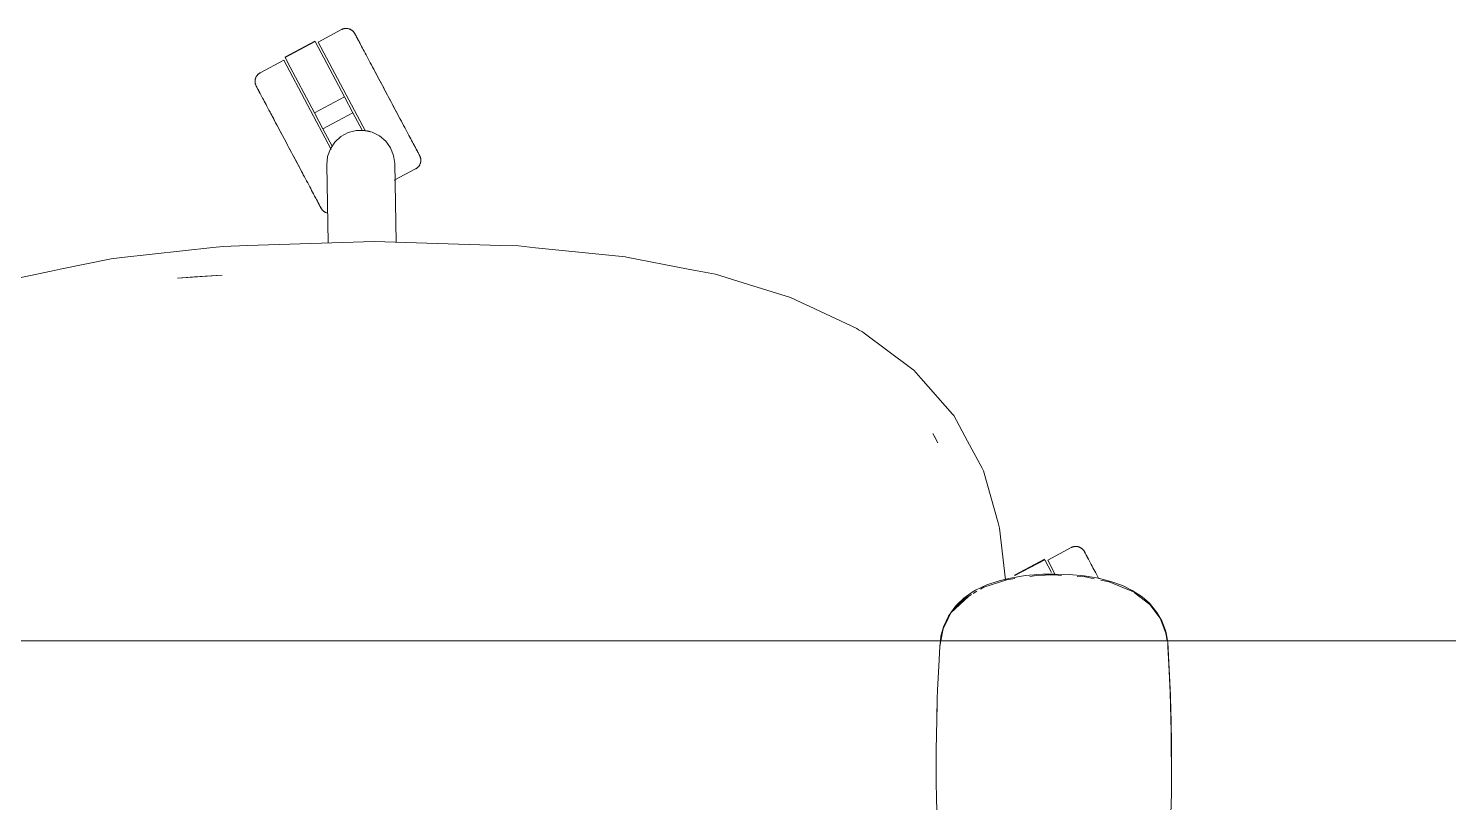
# Model space of a CAD drawing. Header units: millimetres. Extents: x 79795 to 317870, y -36033 to 97293.
# Drawn here: x 229534 to 230119, y 16989 to 17308 of the extents above; entities that cross this region are included whole.
import ezdxf

# ---------------------------------------------------------------- set-up
doc = ezdxf.new("R2010")
doc.units = ezdxf.units.MM
doc.header["$MEASUREMENT"] = 0
doc.layers.add('G-IMPT', color=8, linetype='CONTINUOUS', lineweight=9)
doc.layers.add('I-FURN', color=8, linetype='CONTINUOUS', lineweight=9)

msp = doc.modelspace()

# ---------------------------------------------------------------- linework, layer by layer
at = {"layer": 'G-IMPT'}
for p, q in [((229609.75, 17217.35), (229572.3, 17213.23)), ((229609.75, 17217.35), (229614.12, 17217.84)), ((229624.06, 17218.16), (229614.12, 17217.84)), ((229624.06, 17218.16), (229676.24, 17219.86)), ((229676.24, 17219.86), (229728.41, 17218.25)), ((229728.41, 17218.25), (229735.67, 17218.02)), ((229742.73, 17217.29), (229735.67, 17218.02)), ((229779.73, 17213.47), (229742.73, 17217.29)), ((229546.94, 17208.39), (229567.89, 17212.74)), ((229567.89, 17212.74), (229572.3, 17213.23)), ((229779.73, 17213.47), (229780.19, 17213.38)), ((229805.57, 17208.51), (229780.19, 17213.38)), ((229543.26, 17207.63), (229529.44, 17204.76)), ((229546.94, 17208.39), (229543.26, 17207.63)), ((229613.59, 17205.96), (229595.31, 17204.71)), ((229595.31, 17204.71), (229602.25, 17205.32)), ((229613.59, 17205.96), (229602.25, 17205.32)), ((229805.57, 17208.51), (229809.23, 17207.81)), ((229816.83, 17206.35), (229809.23, 17207.81)), ((229830.44, 17202.16), (229816.83, 17206.35)), ((229847.71, 17196.84), (229830.44, 17202.16)), ((229847.71, 17196.84), (229854.48, 17193.65)), ((229855.4, 17193.21), (229854.48, 17193.65)), ((229875.04, 17183.95), (229855.4, 17193.21)), ((229875.04, 17183.95), (229875.75, 17183.53)), ((229877.32, 17182.59), (229875.75, 17183.53)), ((229878.09, 17182.12), (229877.32, 17182.59)), ((229878.09, 17182.12), (229897.59, 17167.56)), ((229897.59, 17167.56), (229898.56, 17166.83)), ((229901.43, 17163.57), (229898.56, 17166.83)), ((229901.43, 17163.57), (229914.45, 17148.79)), ((229914.45, 17148.79), (229915.03, 17148.12)), ((229920.62, 17137.68), (229915.03, 17148.12)), ((229906.42, 17140.82), (229908.38, 17136.93)), ((229906.42, 17140.82), (229907.6, 17138.52)), ((229907.6, 17138.52), (229908.38, 17136.93)), ((229926.63, 17126.45), (229920.62, 17137.68)), ((229927.22, 17125.34), (229926.63, 17126.45)), ((229933.23, 17103.99), (229927.22, 17125.34)), ((229933.23, 17103.99), (229933.87, 17101.73)), ((229936.28, 17080.45), (229933.87, 17101.73)), ((229933.7, 17080.14), (229937.63, 17081.12)), ((229940.08, 17081.03), (229936.79, 17080.57)), ((229937.63, 17081.12), (229944.39, 17082.24)), ((229951.7, 17082.81), (229944.39, 17082.24)), ((229949.05, 17082.29), (229946.26, 17081.9)), ((229949.05, 17082.29), (229956.21, 17082.53)), ((229951.7, 17082.81), (229956.21, 17082.9)), ((229956.21, 17082.9), (229962.55, 17082.72)), ((229959.32, 17082.34), (229956.21, 17082.53)), ((229968.7, 17082.15), (229962.55, 17082.72)), ((229969.04, 17081.74), (229965.83, 17081.94)), ((229968.7, 17082.15), (229974.63, 17081.15)), ((229972.79, 17080.97), (229969.04, 17081.74)), ((229980.11, 17079.73), (229974.63, 17081.15)), ((229919.15, 17072.95), (229922.6, 17075.39)), ((229923.98, 17076.2), (229922.6, 17075.39)), ((229924.47, 17075.79), (229923.03, 17074.93)), ((229928.61, 17078.4), (229923.98, 17076.2)), ((229927.39, 17077.54), (229926.03, 17076.72)), ((229936.79, 17080.57), (229927.39, 17077.54)), ((229933.7, 17080.14), (229928.61, 17078.4)), ((229979, 17079.7), (229975.53, 17080.41)), ((229979, 17079.7), (229984.62, 17077.37)), ((229980.11, 17079.73), (229984.45, 17078.14)), ((229988.52, 17076.16), (229984.45, 17078.14)), ((229989.02, 17075.53), (229984.62, 17077.37)), ((229988.52, 17076.16), (229992.57, 17073.5)), ((229995.8, 17070.31), (229989.3, 17075.31)), ((229921.18, 17073.77), (229913.79, 17066.87)), ((229919.09, 17072.58), (229913.79, 17066.87)), ((229913.79, 17066.87), (229916.02, 17069.28)), ((229916.1, 17070.08), (229914.97, 17068.76)), ((229919.56, 17072.36), (229916.02, 17069.28)), ((229916.1, 17070.08), (229919.15, 17072.95)), ((229922.25, 17074.46), (229919.09, 17072.58)), ((229921.18, 17073.77), (229919.71, 17072.49)), ((229992.57, 17073.5), (229995.61, 17070.83)), ((229998.68, 17067.09), (229995.61, 17070.83)), ((229999.97, 17064.69), (229995.8, 17070.31)), ((229912.68, 17064.63), (229910.58, 17060.37)), ((229912.76, 17065.54), (229910.78, 17061.21)), ((229912.68, 17064.63), (229913.79, 17066.87)), ((229912.76, 17065.54), (229914.97, 17068.76)), ((230000.64, 17063.66), (229998.68, 17067.09)), ((230002.38, 17058.5), (229999.97, 17064.69)), ((230000.64, 17063.66), (230002.03, 17060.02)), ((229910.58, 17060.37), (229909.64, 17055.33)), ((229909.71, 17057.26), (229910.78, 17061.21)), ((230002.4, 17058.67), (230002.03, 17060.02)), ((230002.38, 17058.5), (230002.86, 17055.33)), ((230002.4, 17058.67), (230002.85, 17056.28)), ((229908.93, 17047.59), (229909.21, 17053.25)), ((229909.64, 17055.33), (229909.21, 17053.03)), ((229909.21, 17053.25), (229909.47, 17055.33)), ((229909.47, 17055.33), (229909.71, 17057.26)), ((230003.1, 17054.63), (230002.85, 17056.28)), ((230004.15, 17034.06), (230003.1, 17054.63)), ((230004.19, 17032.85), (230003.1, 17054.63)), ((230003.1, 17054.63), (230003.21, 17053.03)), ((230003.29, 17050.79), (230003.21, 17053.03)), ((230004.19, 17032.85), (230003.21, 17053.03)), ((229908.93, 17047.59), (229908.31, 17035.03)), ((229908.19, 17031.48), (229908.31, 17035.03)), ((230004.65, 17012.66), (230004.15, 17034.06)), ((230004.49, 17022.49), (230004.15, 17034.06)), ((230004.15, 17034.06), (230004.19, 17032.85)), ((229907.81, 17015.81), (229908.19, 17031.48)), ((230004.65, 17012.66), (230004.19, 17032.85)), ((229908.1, 17027.44), (229907.99, 17024.75)), ((229907.99, 17022.54), (229907.99, 17024.75)), ((230004.61, 16992.48), (230004.49, 17022.49)), ((230004.65, 17012.66), (230004.49, 17022.49)), ((230004.49, 17022.49), (230004.69, 17003.27)), ((230004.63, 17014.7), (230004.56, 17016.61)), ((229907.81, 17015.81), (229907.76, 17011.3)), ((229907.76, 17011.3), (229907.77, 16996.59)), ((230004.61, 17012.66), (230004.63, 17014.7)), ((230004.61, 16992.48), (230004.65, 17012.66)), ((230004.61, 16992.48), (230004.69, 17003.27)), ((229907.84, 16991.12), (229907.77, 16996.59)), ((229907.84, 16991.12), (229908.13, 16978.81)), ((230004.61, 16992.48), (230004.44, 16984.06))]:
    msp.add_line(p, q, dxfattribs=at)
at = {"layer": 'I-FURN'}
for p, q in [((229662.81, 17307.13), (229653.13, 17301.98)), ((229662.81, 17307.13), (229662.96, 17307.2)), ((229662.96, 17307.2), (229663.1, 17307.27)), ((229663.1, 17307.27), (229663.25, 17307.33)), ((229663.25, 17307.33), (229663.41, 17307.38)), ((229663.41, 17307.38), (229663.56, 17307.43)), ((229663.56, 17307.43), (229663.71, 17307.48)), ((229663.71, 17307.48), (229663.87, 17307.51)), ((229663.87, 17307.51), (229664.03, 17307.54)), ((229664.03, 17307.54), (229664.19, 17307.57)), ((229664.19, 17307.57), (229664.35, 17307.58)), ((229664.35, 17307.58), (229664.51, 17307.6)), ((229664.51, 17307.6), (229664.67, 17307.6)), ((229664.67, 17307.6), (229664.83, 17307.6)), ((229664.83, 17307.6), (229664.99, 17307.59)), ((229664.99, 17307.59), (229665.15, 17307.58)), ((229665.15, 17307.58), (229665.31, 17307.55)), ((229665.31, 17307.55), (229665.47, 17307.53)), ((229665.47, 17307.53), (229665.63, 17307.49)), ((229665.63, 17307.49), (229665.79, 17307.45)), ((229665.79, 17307.45), (229665.94, 17307.41)), ((229665.94, 17307.41), (229666.09, 17307.35)), ((229666.09, 17307.35), (229666.24, 17307.3)), ((229666.24, 17307.3), (229666.39, 17307.23)), ((229666.39, 17307.23), (229666.54, 17307.16)), ((229666.54, 17307.16), (229666.68, 17307.08)), ((229666.68, 17307.08), (229666.82, 17307)), ((229666.82, 17307), (229666.95, 17306.92)), ((229666.95, 17306.92), (229667.09, 17306.82)), ((229667.09, 17306.82), (229667.21, 17306.73)), ((229667.21, 17306.73), (229667.34, 17306.62)), ((229667.34, 17306.62), (229667.46, 17306.52)), ((229667.46, 17306.52), (229667.57, 17306.4)), ((229667.57, 17306.4), (229667.68, 17306.29)), ((229667.68, 17306.29), (229667.79, 17306.16)), ((229667.79, 17306.16), (229667.89, 17306.04)), ((229667.89, 17306.04), (229667.99, 17305.91)), ((229667.99, 17305.91), (229668.08, 17305.78)), ((229668.08, 17305.78), (229668.16, 17305.64)), ((229668.16, 17305.64), (229668.24, 17305.5)), ((229668.24, 17305.5), (229668.27, 17305.46)), ((229668.27, 17305.46), (229668.28, 17305.44)), ((229668.29, 17305.41), (229668.27, 17305.46)), ((229668.27, 17305.46), (229668.27, 17305.46)), ((229668.28, 17305.44), (229668.31, 17305.38)), ((229668.33, 17305.33), (229668.29, 17305.41)), ((229668.31, 17305.38), (229668.36, 17305.28)), ((229668.4, 17305.21), (229668.33, 17305.33)), ((229668.36, 17305.28), (229668.44, 17305.14)), ((229668.48, 17305.05), (229668.4, 17305.21)), ((229668.44, 17305.14), (229668.53, 17304.96)), ((229668.59, 17304.85), (229668.48, 17305.05)), ((229668.53, 17304.96), (229668.65, 17304.74)), ((229668.72, 17304.61), (229668.59, 17304.85)), ((229668.65, 17304.74), (229668.79, 17304.48)), ((229668.87, 17304.33), (229668.72, 17304.61)), ((229668.79, 17304.48), (229668.94, 17304.19)), ((229669.04, 17304.01), (229668.87, 17304.33)), ((229668.94, 17304.19), (229669.12, 17303.85)), ((229669.23, 17303.65), (229669.04, 17304.01)), ((229669.12, 17303.85), (229669.32, 17303.48)), ((229669.44, 17303.26), (229669.23, 17303.65)), ((229669.32, 17303.48), (229669.54, 17303.07)), ((229669.66, 17302.83), (229669.44, 17303.26)), ((229669.54, 17303.07), (229669.78, 17302.62)), ((229651.81, 17302.33), (229639.45, 17295.76)), ((229639.54, 17295.59), (229651.9, 17302.16)), ((229651.9, 17302.16), (229663.97, 17279.45)), ((229653.13, 17301.98), (229672.65, 17265.26)), ((229669.91, 17302.37), (229669.66, 17302.83)), ((229669.78, 17302.62), (229670.03, 17302.14)), ((229670.18, 17301.86), (229669.91, 17302.37)), ((229670.03, 17302.14), (229670.31, 17301.62)), ((229670.46, 17301.33), (229670.18, 17301.86)), ((229670.31, 17301.62), (229670.6, 17301.07)), ((229670.77, 17300.76), (229670.46, 17301.33)), ((229670.6, 17301.07), (229670.91, 17300.49)), ((229671.09, 17300.16), (229670.77, 17300.76)), ((229671.42, 17299.52), (229671.09, 17300.16)), ((229671.78, 17298.86), (229671.42, 17299.52)), ((229672.14, 17298.17), (229671.78, 17298.86)), ((229672.53, 17297.44), (229672.14, 17298.17)), ((229672.93, 17296.69), (229672.53, 17297.44)), ((229639, 17294.47), (229629.32, 17289.32)), ((229639, 17294.47), (229658.54, 17257.72)), ((229640.51, 17293.77), (229639.54, 17295.59)), ((229651.61, 17272.88), (229640.54, 17293.7)), ((229673.34, 17295.92), (229672.93, 17296.69)), ((229673.77, 17295.12), (229673.34, 17295.92)), ((229674.2, 17294.29), (229673.77, 17295.12)), ((229674.65, 17293.45), (229674.2, 17294.29)), ((229675.12, 17292.58), (229674.65, 17293.45)), ((229675.59, 17291.69), (229675.12, 17292.58)), ((229676.07, 17290.79), (229675.59, 17291.69)), ((229675.81, 17291.28), (229676.29, 17290.36)), ((229627.18, 17285.88), (229627.19, 17286.05)), ((229627.18, 17285.72), (229627.18, 17285.88)), ((229627.18, 17285.56), (229627.18, 17285.72)), ((229627.19, 17285.4), (229627.18, 17285.56)), ((229627.19, 17286.05), (229627.2, 17286.21)), ((229627.21, 17285.24), (229627.19, 17285.4)), ((229627.2, 17286.21), (229627.22, 17286.37)), ((229627.22, 17286.37), (229627.25, 17286.52)), ((229627.25, 17286.52), (229627.29, 17286.68)), ((229627.29, 17286.68), (229627.33, 17286.84)), ((229627.33, 17286.84), (229627.37, 17286.99)), ((229627.37, 17286.99), (229627.42, 17287.15)), ((229627.42, 17287.15), (229627.48, 17287.3)), ((229627.48, 17287.3), (229627.55, 17287.44)), ((229627.55, 17287.44), (229627.62, 17287.59)), ((229627.62, 17287.59), (229627.69, 17287.73)), ((229627.69, 17287.73), (229627.77, 17287.87)), ((229627.77, 17287.87), (229627.86, 17288)), ((229627.86, 17288), (229627.95, 17288.14)), ((229627.95, 17288.14), (229628.05, 17288.27)), ((229628.05, 17288.27), (229628.16, 17288.39)), ((229628.16, 17288.39), (229628.26, 17288.51)), ((229628.26, 17288.51), (229628.38, 17288.62)), ((229628.38, 17288.62), (229628.49, 17288.74)), ((229628.49, 17288.74), (229628.61, 17288.84)), ((229628.61, 17288.84), (229628.74, 17288.94)), ((229628.74, 17288.94), (229628.87, 17289.04)), ((229628.87, 17289.04), (229629, 17289.13)), ((229629, 17289.13), (229629.14, 17289.22)), ((229629.14, 17289.22), (229629.28, 17289.3)), ((229629.28, 17289.3), (229629.32, 17289.32)), ((229676.56, 17289.86), (229676.07, 17290.79)), ((229676.29, 17290.36), (229676.79, 17289.43)), ((229677.06, 17288.93), (229676.56, 17289.86)), ((229676.79, 17289.43), (229677.29, 17288.49)), ((229677.56, 17287.97), (229677.06, 17288.93)), ((229677.29, 17288.49), (229677.8, 17287.53)), ((229678.08, 17287.01), (229677.56, 17287.97)), ((229677.8, 17287.53), (229678.31, 17286.56)), ((229678.59, 17286.04), (229678.08, 17287.01)), ((229678.31, 17286.56), (229678.83, 17285.58)), ((229679.12, 17285.05), (229678.59, 17286.04)), ((229678.83, 17285.58), (229679.36, 17284.6)), ((229627.23, 17285.08), (229627.21, 17285.24)), ((229627.27, 17284.92), (229627.23, 17285.08)), ((229627.3, 17284.77), (229627.27, 17284.92)), ((229627.34, 17284.61), (229627.3, 17284.77)), ((229627.39, 17284.46), (229627.34, 17284.61)), ((229627.45, 17284.31), (229627.39, 17284.46)), ((229627.51, 17284.16), (229627.45, 17284.31)), ((229627.58, 17284.01), (229627.51, 17284.16)), ((229627.65, 17283.87), (229627.58, 17284.01)), ((229627.65, 17283.86), (229627.65, 17283.87)), ((229627.65, 17283.87), (229627.66, 17283.85)), ((229627.67, 17283.82), (229627.65, 17283.86)), ((229627.66, 17283.85), (229627.69, 17283.79)), ((229627.72, 17283.74), (229627.67, 17283.82)), ((229627.69, 17283.79), (229627.75, 17283.69)), ((229627.78, 17283.61), (229627.72, 17283.74)), ((229627.75, 17283.69), (229627.82, 17283.55)), ((229627.87, 17283.45), (229627.78, 17283.61)), ((229627.82, 17283.55), (229627.92, 17283.37)), ((229627.98, 17283.25), (229627.87, 17283.45)), ((229627.92, 17283.37), (229628.03, 17283.15)), ((229628.1, 17283.01), (229627.98, 17283.25)), ((229628.03, 17283.15), (229628.17, 17282.89)), ((229628.25, 17282.73), (229628.1, 17283.01)), ((229628.17, 17282.89), (229628.33, 17282.59)), ((229628.42, 17282.41), (229628.25, 17282.73)), ((229628.33, 17282.59), (229628.51, 17282.25)), ((229628.61, 17282.06), (229628.42, 17282.41)), ((229628.51, 17282.25), (229628.7, 17281.88)), ((229628.82, 17281.67), (229628.61, 17282.06)), ((229628.7, 17281.88), (229628.92, 17281.47)), ((229629.05, 17281.24), (229628.82, 17281.67)), ((229628.92, 17281.47), (229629.16, 17281.03)), ((229629.3, 17280.77), (229629.05, 17281.24)), ((229629.16, 17281.03), (229629.42, 17280.54)), ((229629.56, 17280.27), (229629.3, 17280.77)), ((229629.42, 17280.54), (229629.69, 17280.03)), ((229629.85, 17279.73), (229629.56, 17280.27)), ((229629.69, 17280.03), (229629.98, 17279.48)), ((229630.15, 17279.16), (229629.85, 17279.73)), ((229679.64, 17284.06), (229679.12, 17285.05)), ((229679.36, 17284.6), (229679.89, 17283.6)), ((229680.17, 17283.06), (229679.64, 17284.06)), ((229679.89, 17283.6), (229680.42, 17282.6)), ((229680.71, 17282.06), (229680.17, 17283.06)), ((229680.42, 17282.6), (229680.95, 17281.6)), ((229681.24, 17281.06), (229680.71, 17282.06)), ((229680.95, 17281.6), (229681.49, 17280.6)), ((229681.78, 17280.05), (229681.24, 17281.06)), ((229681.49, 17280.6), (229682.02, 17279.59)), ((229682.31, 17279.05), (229681.78, 17280.05)), ((229682.02, 17279.59), (229682.56, 17278.59)), ((229629.98, 17279.48), (229630.29, 17278.89)), ((229630.29, 17278.89), (229630.62, 17278.28)), ((229630.62, 17278.28), (229630.97, 17277.63)), ((229630.97, 17277.63), (229631.33, 17276.95)), ((229631.33, 17276.95), (229631.7, 17276.24)), ((229631.7, 17276.24), (229632.09, 17275.51)), ((229632.09, 17275.51), (229632.5, 17274.75)), ((229632.5, 17274.75), (229632.92, 17273.96)), ((229632.92, 17273.96), (229633.35, 17273.15)), ((229651.61, 17272.88), (229663.97, 17279.45)), ((229663.97, 17279.45), (229667.5, 17272.81)), ((229682.84, 17278.05), (229682.31, 17279.05)), ((229682.56, 17278.59), (229683.09, 17277.59)), ((229683.37, 17277.05), (229682.84, 17278.05)), ((229683.09, 17277.59), (229683.62, 17276.59)), ((229683.9, 17276.05), (229683.37, 17277.05)), ((229683.62, 17276.59), (229684.14, 17275.6)), ((229684.43, 17275.06), (229683.9, 17276.05)), ((229684.14, 17275.6), (229684.67, 17274.61)), ((229684.95, 17274.09), (229684.43, 17275.06)), ((229684.67, 17274.61), (229685.19, 17273.64)), ((229685.46, 17273.12), (229684.95, 17274.09)), ((229633.35, 17273.15), (229633.79, 17272.31)), ((229634.04, 17271.85), (229633.59, 17272.7)), ((229633.79, 17272.31), (229634.25, 17271.45)), ((229634.5, 17270.98), (229634.04, 17271.85)), ((229634.25, 17271.45), (229634.72, 17270.58)), ((229634.97, 17270.1), (229634.5, 17270.98)), ((229634.72, 17270.58), (229635.19, 17269.68)), ((229635.45, 17269.19), (229634.97, 17270.1)), ((229635.19, 17269.68), (229635.68, 17268.77)), ((229635.94, 17268.27), (229635.45, 17269.19)), ((229635.68, 17268.77), (229636.17, 17267.84)), ((229636.44, 17267.33), (229635.94, 17268.27)), ((229655.14, 17266.24), (229651.61, 17272.88)), ((229655.14, 17266.24), (229667.5, 17272.81)), ((229667.5, 17272.81), (229671.3, 17265.67)), ((229685.19, 17273.64), (229685.7, 17272.68)), ((229685.97, 17272.16), (229685.46, 17273.12)), ((229685.7, 17272.68), (229686.2, 17271.72)), ((229686.47, 17271.22), (229685.97, 17272.16)), ((229686.2, 17271.72), (229686.7, 17270.79)), ((229686.97, 17270.29), (229686.47, 17271.22)), ((229686.7, 17270.79), (229687.19, 17269.86)), ((229687.45, 17269.37), (229686.97, 17270.29)), ((229687.19, 17269.86), (229687.67, 17268.96)), ((229687.93, 17268.48), (229687.45, 17269.37)), ((229687.67, 17268.96), (229688.15, 17268.07)), ((229688.4, 17267.6), (229687.93, 17268.48)), ((229688.15, 17268.07), (229688.61, 17267.2)), ((229636.17, 17267.84), (229636.67, 17266.89)), ((229636.95, 17266.38), (229636.44, 17267.33)), ((229636.67, 17266.89), (229637.18, 17265.94)), ((229637.46, 17265.41), (229636.95, 17266.38)), ((229637.18, 17265.94), (229637.7, 17264.97)), ((229637.98, 17264.44), (229637.46, 17265.41)), ((229637.7, 17264.97), (229638.22, 17263.99)), ((229638.5, 17263.46), (229637.98, 17264.44)), ((229638.22, 17263.99), (229638.74, 17263)), ((229639.03, 17262.47), (229638.5, 17263.46)), ((229638.74, 17263), (229639.27, 17262.01)), ((229639.56, 17261.47), (229639.03, 17262.47)), ((229639.27, 17262.01), (229639.8, 17261.01)), ((229658.94, 17259.1), (229655.14, 17266.24)), ((229660.08, 17260.78), (229662.57, 17263.06)), ((229662.57, 17263.06), (229665.53, 17264.68)), ((229665.53, 17264.68), (229668.79, 17265.54)), ((229668.79, 17265.54), (229672.16, 17265.6)), ((229672.16, 17265.6), (229675.45, 17264.85)), ((229675.45, 17264.85), (229678.46, 17263.33)), ((229678.46, 17263.33), (229681.03, 17261.14)), ((229688.85, 17266.74), (229688.4, 17267.6)), ((229688.61, 17267.2), (229689.06, 17266.36)), ((229689.3, 17265.91), (229688.85, 17266.74)), ((229689.73, 17265.1), (229689.3, 17265.91)), ((229690.15, 17264.31), (229689.73, 17265.1)), ((229690.55, 17263.55), (229690.15, 17264.31)), ((229690.94, 17262.81), (229690.55, 17263.55)), ((229691.32, 17262.1), (229690.94, 17262.81)), ((229691.68, 17261.43), (229691.32, 17262.1)), ((229640.09, 17260.47), (229639.56, 17261.47)), ((229639.8, 17261.01), (229640.34, 17260.01)), ((229640.62, 17259.46), (229640.09, 17260.47)), ((229640.34, 17260.01), (229640.87, 17259)), ((229641.16, 17258.46), (229640.62, 17259.46)), ((229640.87, 17259), (229641.41, 17257.99)), ((229641.69, 17257.45), (229641.16, 17258.46)), ((229641.41, 17257.99), (229641.94, 17256.99)), ((229642.23, 17256.45), (229641.69, 17257.45)), ((229641.94, 17256.99), (229642.47, 17255.99)), ((229642.76, 17255.45), (229642.23, 17256.45)), ((229657.07, 17254.79), (229658.21, 17257.97)), ((229658.21, 17257.97), (229660.08, 17260.78)), ((229681.03, 17261.14), (229682.99, 17258.4)), ((229682.99, 17258.4), (229684.24, 17255.27)), ((229692.02, 17260.78), (229691.68, 17261.43)), ((229692.35, 17260.16), (229692.02, 17260.78)), ((229692.66, 17259.58), (229692.35, 17260.16)), ((229692.5, 17259.89), (229692.8, 17259.32)), ((229692.96, 17259.03), (229692.66, 17259.58)), ((229692.8, 17259.32), (229693.08, 17258.78)), ((229693.23, 17258.51), (229692.96, 17259.03)), ((229693.08, 17258.78), (229693.35, 17258.28)), ((229693.49, 17258.03), (229693.23, 17258.51)), ((229693.35, 17258.28), (229693.6, 17257.82)), ((229693.72, 17257.58), (229693.49, 17258.03)), ((229693.6, 17257.82), (229693.83, 17257.39)), ((229693.94, 17257.17), (229693.72, 17257.58)), ((229693.83, 17257.39), (229694.04, 17257)), ((229694.14, 17256.8), (229693.94, 17257.17)), ((229694.04, 17257), (229694.22, 17256.64)), ((229694.32, 17256.46), (229694.14, 17256.8)), ((229694.22, 17256.64), (229694.39, 17256.32)), ((229694.48, 17256.17), (229694.32, 17256.46)), ((229694.39, 17256.32), (229694.54, 17256.04)), ((229694.61, 17255.91), (229694.48, 17256.17)), ((229642.47, 17255.99), (229643, 17254.99)), ((229643.29, 17254.46), (229642.76, 17255.45)), ((229643, 17254.99), (229643.53, 17254)), ((229643.81, 17253.47), (229643.29, 17254.46)), ((229643.53, 17254), (229644.05, 17253.02)), ((229644.33, 17252.49), (229643.81, 17253.47)), ((229644.05, 17253.02), (229644.57, 17252.04)), ((229644.85, 17251.52), (229644.33, 17252.49)), ((229644.57, 17252.04), (229645.08, 17251.08)), ((229645.36, 17250.56), (229644.85, 17251.52)), ((229645.08, 17251.08), (229645.59, 17250.13)), ((229645.86, 17249.62), (229645.36, 17250.56)), ((229656.72, 17251.44), (229657.07, 17254.79)), ((229657.29, 17219.25), (229656.72, 17251.44)), ((229684.24, 17255.27), (229684.71, 17251.92)), ((229684.71, 17251.92), (229685.27, 17219.58)), ((229694.15, 17250.32), (229694.03, 17250.21)), ((229694.27, 17250.43), (229694.15, 17250.32)), ((229694.38, 17250.54), (229694.27, 17250.43)), ((229694.49, 17250.66), (229694.38, 17250.54)), ((229694.59, 17250.79), (229694.49, 17250.66)), ((229694.54, 17256.04), (229694.67, 17255.8)), ((229694.69, 17250.92), (229694.59, 17250.79)), ((229694.73, 17255.69), (229694.61, 17255.91)), ((229694.67, 17255.8), (229694.78, 17255.6)), ((229694.78, 17251.05), (229694.69, 17250.92)), ((229694.83, 17255.51), (229694.73, 17255.69)), ((229694.78, 17255.6), (229694.86, 17255.44)), ((229694.87, 17251.18), (229694.78, 17251.05)), ((229694.9, 17255.37), (229694.83, 17255.51)), ((229694.86, 17255.44), (229694.93, 17255.32)), ((229694.95, 17251.32), (229694.87, 17251.18)), ((229694.95, 17255.27), (229694.9, 17255.37)), ((229694.93, 17255.32), (229694.97, 17255.24)), ((229694.99, 17255.21), (229694.95, 17255.27)), ((229695.03, 17251.47), (229694.95, 17251.32)), ((229694.97, 17255.24), (229694.99, 17255.19)), ((229695, 17255.19), (229694.99, 17255.21)), ((229694.99, 17255.19), (229695, 17255.19)), ((229695, 17255.19), (229695.07, 17255.04)), ((229695.1, 17251.61), (229695.03, 17251.47)), ((229695.07, 17255.04), (229695.14, 17254.9)), ((229695.16, 17251.76), (229695.1, 17251.61)), ((229695.14, 17254.9), (229695.2, 17254.75)), ((229695.22, 17251.91), (229695.16, 17251.76)), ((229695.2, 17254.75), (229695.25, 17254.6)), ((229695.27, 17252.06), (229695.22, 17251.91)), ((229695.25, 17254.6), (229695.3, 17254.44)), ((229695.32, 17252.22), (229695.27, 17252.06)), ((229695.3, 17254.44), (229695.34, 17254.29)), ((229695.36, 17252.37), (229695.32, 17252.22)), ((229695.34, 17254.29), (229695.38, 17254.13)), ((229695.39, 17252.53), (229695.36, 17252.37)), ((229695.38, 17254.13), (229695.41, 17253.97)), ((229695.42, 17252.69), (229695.39, 17252.53)), ((229695.41, 17253.97), (229695.43, 17253.81)), ((229695.44, 17252.85), (229695.42, 17252.69)), ((229695.43, 17253.81), (229695.45, 17253.65)), ((229695.46, 17253.01), (229695.44, 17252.85)), ((229695.45, 17253.65), (229695.46, 17253.49)), ((229695.46, 17253.49), (229695.47, 17253.33)), ((229695.47, 17253.17), (229695.46, 17253.01)), ((229695.47, 17253.33), (229695.47, 17253.17)), ((229645.59, 17250.13), (229646.09, 17249.19)), ((229646.35, 17248.69), (229645.86, 17249.62)), ((229646.09, 17249.19), (229646.58, 17248.27)), ((229646.84, 17247.78), (229646.35, 17248.69)), ((229646.58, 17248.27), (229647.06, 17247.36)), ((229647.06, 17247.36), (229647.53, 17246.47)), ((229647.53, 17246.47), (229647.99, 17245.61)), ((229647.99, 17245.61), (229648.44, 17244.76)), ((229648.44, 17244.76), (229648.88, 17243.94)), ((229684.49, 17245.04), (229693.33, 17249.74)), ((229693.37, 17249.76), (229693.33, 17249.74)), ((229693.51, 17249.84), (229693.37, 17249.76)), ((229693.65, 17249.92), (229693.51, 17249.84)), ((229693.78, 17250.01), (229693.65, 17249.92)), ((229693.91, 17250.11), (229693.78, 17250.01)), ((229694.03, 17250.21), (229693.91, 17250.11)), ((229648.88, 17243.94), (229649.31, 17243.13)), ((229649.31, 17243.13), (229649.72, 17242.36)), ((229649.72, 17242.36), (229650.12, 17241.61)), ((229650.12, 17241.61), (229650.5, 17240.89)), ((229650.5, 17240.89), (229650.87, 17240.19)), ((229650.87, 17240.19), (229651.22, 17239.53)), ((229651.22, 17239.53), (229651.56, 17238.9)), ((229651.56, 17238.9), (229651.88, 17238.29)), ((229652.05, 17237.98), (229651.74, 17238.57)), ((229651.88, 17238.29), (229652.18, 17237.72)), ((229652.34, 17237.43), (229652.05, 17237.98)), ((229652.18, 17237.72), (229652.47, 17237.19)), ((229652.61, 17236.91), (229652.34, 17237.43)), ((229652.47, 17237.19), (229652.73, 17236.69)), ((229652.87, 17236.43), (229652.61, 17236.91)), ((229652.73, 17236.69), (229652.98, 17236.22)), ((229653.11, 17235.99), (229652.87, 17236.43)), ((229652.98, 17236.22), (229653.21, 17235.79)), ((229653.33, 17235.58), (229653.11, 17235.99)), ((229653.21, 17235.79), (229653.42, 17235.4)), ((229653.52, 17235.2), (229653.33, 17235.58)), ((229653.42, 17235.4), (229653.61, 17235.04)), ((229653.7, 17234.87), (229653.52, 17235.2)), ((229653.61, 17235.04), (229653.78, 17234.73)), ((229653.86, 17234.57), (229653.7, 17234.87)), ((229653.78, 17234.73), (229653.93, 17234.45)), ((229654, 17234.31), (229653.86, 17234.57)), ((229653.93, 17234.45), (229654.05, 17234.21)), ((229654.11, 17234.09), (229654, 17234.31)), ((229654.05, 17234.21), (229654.16, 17234.01)), ((229654.21, 17233.91), (229654.11, 17234.09)), ((229654.16, 17234.01), (229654.25, 17233.84)), ((229654.28, 17233.77), (229654.21, 17233.91)), ((229654.25, 17233.84), (229654.31, 17233.72)), ((229654.34, 17233.67), (229654.28, 17233.77)), ((229654.31, 17233.72), (229654.36, 17233.64)), ((229654.37, 17233.61), (229654.34, 17233.67)), ((229654.36, 17233.64), (229654.38, 17233.6)), ((229654.38, 17233.59), (229654.37, 17233.61)), ((229654.38, 17233.6), (229654.38, 17233.59)), ((229654.4, 17233.55), (229654.38, 17233.59)), ((229654.48, 17233.41), (229654.4, 17233.55)), ((229654.57, 17233.28), (229654.48, 17233.41)), ((229654.66, 17233.14), (229654.57, 17233.28)), ((229654.75, 17233.01), (229654.66, 17233.14)), ((229654.86, 17232.89), (229654.75, 17233.01)), ((229654.96, 17232.77), (229654.86, 17232.89)), ((229655.07, 17232.65), (229654.96, 17232.77)), ((229655.19, 17232.54), (229655.07, 17232.65)), ((229655.31, 17232.43), (229655.19, 17232.54)), ((229655.43, 17232.33), (229655.31, 17232.43)), ((229655.56, 17232.23), (229655.43, 17232.33)), ((229655.69, 17232.14), (229655.56, 17232.23)), ((229655.83, 17232.05), (229655.69, 17232.14)), ((229655.97, 17231.97), (229655.83, 17232.05)), ((229656.11, 17231.89), (229655.97, 17231.97)), ((229656.25, 17231.82), (229656.11, 17231.89)), ((229656.4, 17231.76), (229656.25, 17231.82)), ((229656.55, 17231.7), (229656.4, 17231.76)), ((229656.71, 17231.65), (229656.55, 17231.7)), ((229656.86, 17231.6), (229656.71, 17231.65)), ((229657.02, 17231.56), (229656.86, 17231.6)), ((229963.36, 17093.77), (229953.67, 17088.62)), ((229963.36, 17093.77), (229963.5, 17093.84)), ((229963.5, 17093.84), (229963.65, 17093.91)), ((229963.65, 17093.91), (229963.8, 17093.97)), ((229963.8, 17093.97), (229963.95, 17094.03)), ((229963.95, 17094.03), (229964.1, 17094.07)), ((229964.1, 17094.07), (229964.26, 17094.12)), ((229964.26, 17094.12), (229964.42, 17094.15)), ((229964.42, 17094.15), (229964.58, 17094.18)), ((229964.58, 17094.18), (229964.73, 17094.21)), ((229964.73, 17094.21), (229964.9, 17094.23)), ((229964.9, 17094.23), (229965.06, 17094.24)), ((229965.06, 17094.24), (229965.22, 17094.24)), ((229965.22, 17094.24), (229965.38, 17094.24)), ((229965.38, 17094.24), (229965.54, 17094.23)), ((229965.54, 17094.23), (229965.7, 17094.22)), ((229965.7, 17094.22), (229965.86, 17094.2)), ((229965.86, 17094.2), (229966.02, 17094.17)), ((229966.02, 17094.17), (229966.18, 17094.13)), ((229966.18, 17094.13), (229966.33, 17094.09)), ((229966.33, 17094.09), (229966.49, 17094.05)), ((229966.49, 17094.05), (229966.64, 17094)), ((229966.64, 17094), (229966.79, 17093.94)), ((229966.79, 17093.94), (229966.94, 17093.87)), ((229966.94, 17093.87), (229967.08, 17093.8)), ((229967.08, 17093.8), (229967.22, 17093.73)), ((229967.22, 17093.73), (229967.36, 17093.64)), ((229967.36, 17093.64), (229967.5, 17093.56)), ((229967.5, 17093.56), (229967.63, 17093.46)), ((229967.63, 17093.46), (229967.76, 17093.37)), ((229967.76, 17093.37), (229967.88, 17093.26)), ((229967.88, 17093.26), (229968, 17093.16)), ((229968, 17093.16), (229968.12, 17093.04)), ((229968.12, 17093.04), (229968.23, 17092.93)), ((229968.23, 17092.93), (229968.34, 17092.81)), ((229968.34, 17092.81), (229968.44, 17092.68)), ((229968.44, 17092.68), (229968.53, 17092.55)), ((229968.53, 17092.55), (229968.62, 17092.42)), ((229968.62, 17092.42), (229968.71, 17092.28)), ((229952.35, 17088.97), (229939.99, 17082.4)), ((229940.08, 17082.23), (229952.44, 17088.8)), ((229952.44, 17088.8), (229955.26, 17083.51)), ((229953.67, 17088.62), (229956.67, 17082.99)), ((229968.71, 17092.28), (229968.79, 17092.14)), ((229968.79, 17092.14), (229968.81, 17092.1)), ((229968.81, 17092.1), (229968.82, 17092.08)), ((229968.84, 17092.06), (229968.81, 17092.1)), ((229968.81, 17092.1), (229968.81, 17092.1)), ((229968.82, 17092.08), (229968.85, 17092.02)), ((229968.88, 17091.97), (229968.84, 17092.06)), ((229968.85, 17092.02), (229968.91, 17091.92)), ((229968.94, 17091.85), (229968.88, 17091.97)), ((229968.91, 17091.92), (229968.98, 17091.78)), ((229969.03, 17091.69), (229968.94, 17091.85)), ((229968.98, 17091.78), (229969.08, 17091.6)), ((229969.14, 17091.49), (229969.03, 17091.69)), ((229969.08, 17091.6), (229969.19, 17091.38)), ((229969.27, 17091.25), (229969.14, 17091.49)), ((229969.19, 17091.38), (229969.33, 17091.12)), ((229969.41, 17090.97), (229969.27, 17091.25)), ((229969.33, 17091.12), (229969.49, 17090.83)), ((229969.58, 17090.65), (229969.41, 17090.97)), ((229969.49, 17090.83), (229969.67, 17090.49)), ((229969.77, 17090.29), (229969.58, 17090.65)), ((229969.67, 17090.49), (229969.87, 17090.12)), ((229969.98, 17089.9), (229969.77, 17090.29)), ((229969.87, 17090.12), (229970.08, 17089.71)), ((229970.21, 17089.47), (229969.98, 17089.9)), ((229970.08, 17089.71), (229970.32, 17089.26)), ((229970.46, 17089.01), (229970.21, 17089.47)), ((229970.32, 17089.26), (229970.58, 17088.78)), ((229970.72, 17088.51), (229970.46, 17089.01)), ((229970.58, 17088.78), (229970.85, 17088.26)), ((229971.01, 17087.97), (229970.72, 17088.51)), ((229970.85, 17088.26), (229971.15, 17087.71)), ((229971.31, 17087.4), (229971.01, 17087.97)), ((229971.15, 17087.71), (229971.46, 17087.13)), ((229971.63, 17086.8), (229971.31, 17087.4)), ((229971.97, 17086.17), (229971.63, 17086.8)), ((229940.13, 17082.14), (229940.08, 17082.23)), ((229972.32, 17085.5), (229971.97, 17086.17)), ((229972.69, 17084.81), (229972.32, 17085.5)), ((229973.07, 17084.09), (229972.69, 17084.81)), ((229973.47, 17083.34), (229973.07, 17084.09)), ((229973.88, 17082.56), (229973.47, 17083.34)), ((229974.31, 17081.76), (229973.88, 17082.56)), ((229974.75, 17080.93), (229974.31, 17081.76)), ((229120.67, 17055.33), (230720.67, 17055.33)), ((230720.67, 17055.33), (229120.67, 17055.33))]:
    msp.add_line(p, q, dxfattribs=at)
msp.add_arc((229670.71, 17251.87), 13.81, 72.66397, 77.65266, dxfattribs=at)
msp.add_open_spline([(229673.07, 17265.48), (229673.51, 17265.4), (229673.93, 17265.3), (229674.35, 17265.18)], degree=3, dxfattribs=at)

doc.saveas('drawing.dxf')
